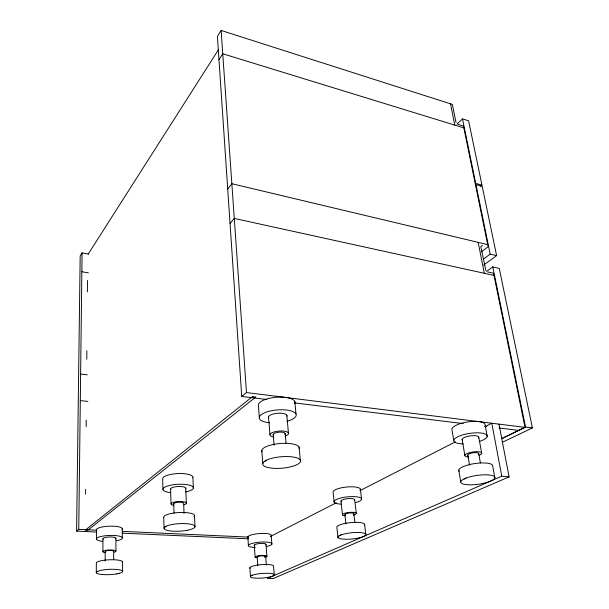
<?xml version="1.0" encoding="UTF-8"?>
<svg xmlns="http://www.w3.org/2000/svg" width="609" height="609" viewBox="0 0 609 609"><rect width="100%" height="100%" fill="white"/><g stroke="black" fill="none" stroke-linecap="round" stroke-linejoin="round"><path stroke-width="0.91" d="M102.913 551.777L102.929 538.866M96.306 572.787L96.344 563.317A13.17 2.756 -2.5 0 1 110.259 559.755A13.17 2.756 -2.5 0 1 122.302 562.571M96.435 539.209L96.466 530.028A12.964 3.136 -2.2 0 1 110.176 526.153A12.964 3.136 -2.2 0 1 122.036 529.503M85.564 494.089L85.61 489.339M86.174 426.681L86.234 420.035M86.782 359.28L86.859 350.738M87.391 291.878L87.49 280.483M96.549 532.022L76.597 531.132L80.175 255.955L82.078 252.91L88.617 254.12M76.597 531.132L78.759 529.373L82.078 252.91M456.019 122.462L452.342 104.413L221.113 30.45L217.398 36.395L241.735 396.436L266.871 399.512M88.229 254.052L218.692 49.344M218.966 59.613L222.749 53.767L463.86 127.898M96.793 571.889L97.569 571.371A13.231 2.649 -2.6 0 1 116.783 569.461A13.231 2.649 -2.6 0 1 119.265 573.335M227.713 188.935L231.854 183.72L487.702 244.628M230.042 223.442L234.282 218.425L493.983 275.405M164.94 527.021L166.044 526.298L164.521 527.303A15.529 3.768 -3.2 0 0 170.056 530.911A15.529 3.768 -3.2 0 0 187.161 530.302M264.512 461.47L266.179 460.366L263.872 461.888A18.917 5.702 -4.8 0 0 268.653 467.674A18.917 5.702 -4.8 0 0 289.161 467.187L293.302 466.091A18.978 5.717 -4.8 0 0 294.619 457.298A18.978 5.717 -4.8 0 0 266.103 460.358M457.009 124.137L462.513 118.9L468.595 120.803L481.963 185.128L480.501 186.346M241.735 396.436L246.485 392.561L525.027 427.389L493.541 273.235L487.763 271.957M480.897 246.523L482.412 245.381M481.277 251.86L488.129 246.736L463.479 126.055L458.052 124.381M483.28 259.198L490.169 254.12L496.609 255.62L482.206 186.301L475.949 184.588L490.169 254.12M483.561 265.113L496.609 255.62M486.614 271.355L492.788 266.932L499.258 268.386L532.403 427.906L502.471 442.263M251.487 575.657L252.514 575.185L251.091 575.832A11.967 2.276 -4.4 0 0 254.318 578.048A11.967 2.276 -4.4 0 0 267.389 577.454M97.569 571.371L96.496 572.087A13.231 2.649 -2.6 0 0 102.122 574.515A13.231 2.649 -2.6 0 0 116.753 573.884M339.677 535.555L341.086 534.915A14.068 3.121 -5.6 0 1 362.203 532.791A14.068 3.121 -5.6 0 1 359.767 537.732L356.562 538.402M464.028 479.024L466.068 478.095L463.243 479.374A17.181 4.423 -7.8 0 0 463.921 484.224A17.181 4.423 -7.8 0 0 481.506 483.721L485.632 482.785M270.388 536.491L336.305 502.768M359.965 490.664L455.456 441.822M485.03 426.688L491.79 423.232L501.778 476.2L509.094 476.877L498.977 424.13M501.633 438.64L525.537 427.046L532.403 427.906M501.747 438.67L525.027 427.389M339.137 535.798L341.086 534.915M501.778 476.2L267.336 578.413L273.197 578.55L509.094 476.877M187.336 530.272L190.29 529.571A15.529 3.768 -3.2 0 0 188.965 523.938A15.529 3.768 -3.2 0 0 165.968 526.29M119.28 573.335L116.7 573.899M267.564 577.408L269.985 576.936A12.005 2.284 -4.4 0 0 270.434 573.434A12.005 2.284 -4.4 0 0 252.461 575.185M78.759 529.373L96.823 530.195M122.379 531.36L248.236 537.092M122.196 533.172L248.533 538.805M80.304 400.577L87.848 401.407M294.231 402.869L463.205 423.582M484.84 426.231L486.766 426.467M498.992 427.967L518.807 430.396M80.624 374.017L87.209 374.832M81.857 271.736L88.412 272.893M481.963 185.128L475.705 183.408L462.513 118.9M485.868 270.503L480.92 247.041M492.788 266.932L525.537 427.046M450.538 103.835L454.778 125.111M478.156 242.359L484.322 273.281M487.2 436.333L485.114 425.044A16.801 5.184 -8.5 0 0 468.915 421.778A16.801 5.184 -8.5 0 0 451.87 429.261L453.781 440.528M494.881 477.852L492.711 466.098A17.143 4.606 -8 0 0 474.084 463.67A17.143 4.606 -8 0 0 459.277 471.343M478.819 437.384L481.696 453.309M478.743 453.675L480.394 462.886M467.796 455.022L469.554 465.147M462.109 439.485L464.85 455.387M458.783 470.209L460.754 481.925M360.368 489.118L361.54 498.824M364.616 524.319L365.826 534.344M354.674 499.639L356.28 513.296M353.859 513.577L354.918 522.674M345.92 523.71L344.9 514.628A4.522 1.104 -5.7 0 1 350.137 512.938A4.522 1.104 -5.7 0 1 353.456 514.186M340.979 501.268L342.486 514.909M334.151 502.082L333.108 492.399A13.771 3.677 -5.8 0 1 347.214 486.972A13.771 3.677 -5.8 0 1 360.208 490.1M337.965 537.519L336.884 527.508A13.999 3.243 -5.7 0 1 351.286 522.56A13.999 3.243 -5.7 0 1 364.433 525.186M294.832 401.567L296.004 414.09M299.095 447.158L300.321 460.252M286.854 415.292L288.422 432.976M285.195 433.395L286.07 443.337M273.19 434.415L274.073 445.27M268.523 416.861L269.939 434.552M271.233 535.669L271.88 544.141M274.263 575.071L273.593 566.355A11.959 2.383 -4.4 0 0 261.154 564.665A11.959 2.383 -4.4 0 0 250.04 568.334M259.312 417.226L258.361 404.696A18.445 6.638 -4.8 0 1 278.435 397.121A18.445 6.638 -4.8 0 1 294.923 403.303M261.809 450.34L262.799 463.441M266.026 544.461L266.909 556.39M265.73 556.596L266.354 565.129M221.113 30.45L246.485 392.561M257.173 556.938L257.767 565.38M254.288 545.108L255.11 557.052M247.84 536.932L248.403 545.436M249.873 567.717L250.451 576.472M192.908 477.372L193.357 487.938M194.515 515.732L194.979 526.686M185.775 488.296L186.346 503.201M184.047 513.494L183.674 503.339A4.994 1.325 -3 0 0 178.049 502.288A4.994 1.325 -3 0 0 173.892 504.168M173.725 503.826L174.022 513.075M170.581 489.019L171.045 503.963M162.961 489.385L162.672 478.773A15.172 4.423 -2.9 0 1 177.775 473.581A15.172 4.423 -2.9 0 1 192.946 477.372M163.73 517.307L164.027 528.308M122.272 528.681L122.34 537.831M122.538 561.841L122.615 571.28M115.877 538.173L115.946 551.061M113.67 551.191L113.7 559.549M105.197 551.655L105.197 560.958M173.306 505.287A7.681 2.04 -3 0 1 173.268 502.395A7.681 2.04 -3 0 1 184.139 501.854A7.681 2.04 -3 0 1 184.07 504.762M170.84 489.567A7.62 2.139 -3 0 1 178.171 486.5A7.62 2.139 -3 0 1 185.517 488.867M170.657 492.681A15.248 4.286 -3 0 1 166.463 486.401A15.248 4.286 -3 0 1 189.856 485.297A15.248 4.286 -3 0 1 185.646 491.973M163.699 517.307A15.446 3.913 -3.1 0 1 181.139 512.466A15.446 3.913 -3.1 0 1 193.959 516.775M345.714 515.085A4.522 1.104 -5.7 0 1 345.158 514.879M344.968 515.815A6.958 1.698 -5.7 0 1 344.458 513.357A6.958 1.698 -5.7 0 1 354.682 512.496A6.958 1.698 -5.7 0 1 353.334 515.115M341.383 501.679A6.92 1.781 -5.8 0 1 347.176 498.725A6.92 1.781 -5.8 0 1 354.598 500.118M341.329 504.168A13.832 3.555 -5.8 0 1 336.861 499.273A13.832 3.555 -5.8 0 1 357.78 496.997A13.832 3.555 -5.8 0 1 355.656 502.608M356.638 538.379A14.068 3.121 -5.6 0 1 341.588 538.957A14.068 3.121 -5.6 0 1 339.16 535.76M273.7 435.405A6.082 2.002 -4.8 0 1 279.029 432.154A6.082 2.002 -4.8 0 1 284.875 434.453M273.799 437.064A9.356 3.083 -4.8 0 1 272.139 432.649A9.356 3.083 -4.8 0 1 285.925 431.484A9.356 3.083 -4.8 0 1 285.05 436.113M268.607 417.698A9.28 3.22 -4.8 0 1 277.415 413.26A9.28 3.22 -4.8 0 1 286.915 416.137M269.536 422.783A18.559 6.448 -4.8 0 1 263.058 413.511A18.559 6.448 -4.8 0 1 291.681 411.105A18.559 6.448 -4.8 0 1 286.854 421.329M262.015 451.878A18.856 5.93 -4.8 0 1 279.934 443.512A18.856 5.93 -4.8 0 1 299.171 448.711M105.418 551.883A4.255 0.936 -2.4 0 1 109.148 550.49A4.255 0.936 -2.4 0 1 113.601 551.434M105.151 552.675A6.547 1.446 -2.4 0 1 104.497 550.658A6.547 1.446 -2.4 0 1 113.746 550.155A6.547 1.446 -2.4 0 1 114.325 552.173M103.256 539.239A6.509 1.515 -2.3 0 1 109.81 536.978A6.509 1.515 -2.3 0 1 115.223 538.973M102.738 541.34A13.025 3.03 -2.3 0 1 99.313 536.94A13.025 3.03 -2.3 0 1 119.044 536.087A13.025 3.03 -2.3 0 1 116.525 540.746M257.219 557.144A3.867 0.807 -4.4 0 1 261.33 555.888A3.867 0.807 -4.4 0 1 264.641 556.725M256.503 557.859A5.953 1.248 -4.4 0 1 257.165 556.047A5.953 1.248 -4.4 0 1 265.547 555.575A5.953 1.248 -4.4 0 1 264.816 557.395M254.844 545.74A5.915 1.309 -4.4 0 1 259.86 543.487A5.915 1.309 -4.4 0 1 265.707 544.827M255.278 547.506A11.837 2.619 -4.4 0 1 250.649 543.89A11.837 2.619 -4.4 0 1 268.965 542.368A11.837 2.619 -4.4 0 1 266.019 546.608M248.008 537.625A11.792 2.71 -4.4 0 1 260.485 533.492A11.792 2.71 -4.4 0 1 270.579 536.407M467.94 455.41A5.534 1.561 -8.1 0 1 473.437 452.746A5.534 1.561 -8.1 0 1 478.514 454.116M468.846 456.971A8.511 2.398 -8.1 0 1 466.532 453.758A8.511 2.398 -8.1 0 1 478.925 451.787A8.511 2.398 -8.1 0 1 479.001 455.357M462.345 440.109A8.45 2.512 -8.3 0 1 470.688 435.846A8.45 2.512 -8.3 0 1 478.461 438.092M463.297 443.892A16.892 5.024 -8.3 0 1 457.054 437.117A16.892 5.024 -8.3 0 1 482.853 433.273A16.892 5.024 -8.3 0 1 479.199 441.525M466.007 478.08A17.242 4.438 -7.8 0 1 491.775 475.408A17.242 4.438 -7.8 0 1 485.617 482.777M252.529 396.588L85.237 530.165L87.719 530.272L255.871 397.007L252.529 396.588"/></g></svg>
